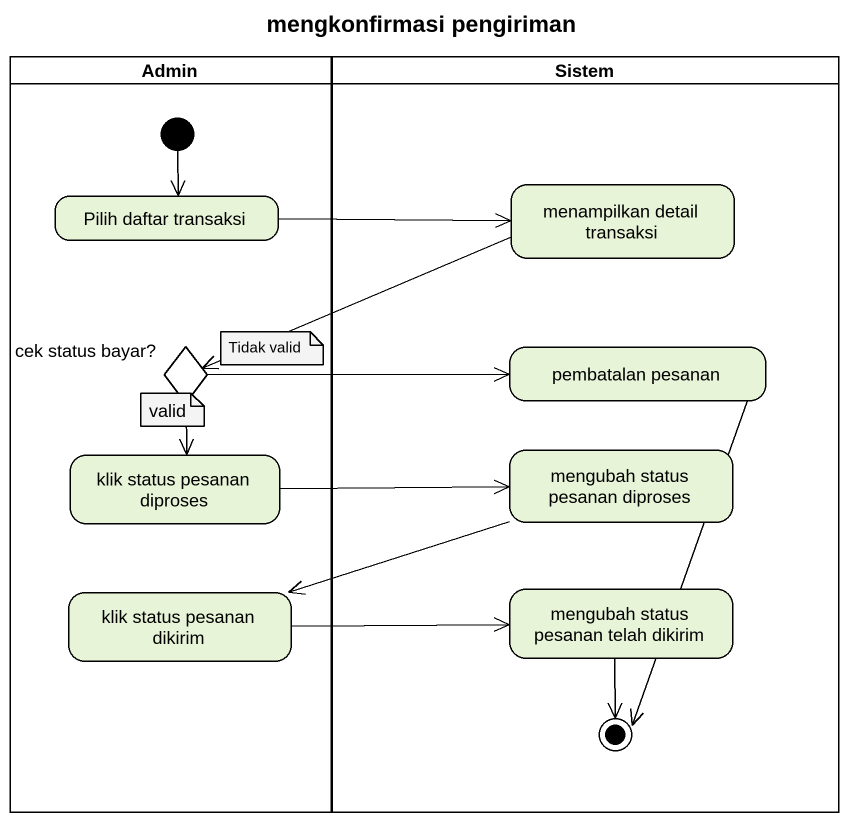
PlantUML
@startuml
title mengkonfirmasi pengiriman
hide empty description
state Admin <<partition>> {
  state "Pilih daftar transaksi" as Pilih_daftar_transaksi
  state "cek status bayar?" as cek_status_bayar <<choice>>
  state "klik status pesanan diproses" as klik_status_pesanan_diproses
  state "klik status pesanan dikirim" as klik_status_pesanan_dikirim
  [*] --> Pilih_daftar_transaksi
}
state Sistem <<partition>> {
  state "menampilkan detail transaksi" as menampilkan_detail_transaksi
  state "pembatalan pesanan" as pembatalan_pesanan
  state "mengubah status pesanan diproses" as mengubah_status_pesanan
  state "mengubah status pesanan telah dikirim" as mengubah_status_pesanan_2
  pembatalan_pesanan --> [*]
  mengubah_status_pesanan_2 --> [*]
}
Pilih_daftar_transaksi -right-> menampilkan_detail_transaksi
menampilkan_detail_transaksi -left-> cek_status_bayar
cek_status_bayar -right-> pembatalan_pesanan
cek_status_bayar --> klik_status_pesanan_diproses
klik_status_pesanan_diproses -right-> mengubah_status_pesanan
mengubah_status_pesanan -left-> klik_status_pesanan_dikirim
klik_status_pesanan_dikirim -right-> mengubah_status_pesanan_2
note as N1
  valid
end note
note as N2
  Tidak valid
end note
@enduml
